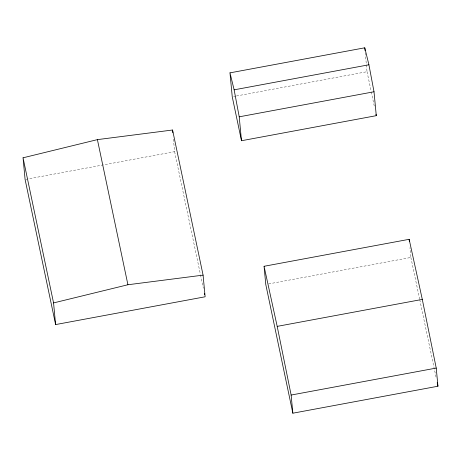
<?xml version="1.0" encoding="UTF-8"?>
<svg xmlns="http://www.w3.org/2000/svg" width="461" height="461" viewBox="0 0 461 461"><rect width="100%" height="100%" fill="white"/><g stroke="black" fill="none" stroke-linecap="round" stroke-linejoin="round"><path stroke-width="0.35" stroke-dasharray="2.31 1.73" d="M233.652 96.499L235.767 96.107M236.476 95.974L367.031 71.703L365.239 52.721M25.804 179.329L174.615 151.669L173.296 137.695M268.607 283.913L410.872 257.469L409.95 247.69M410.872 257.469L419.602 298.982M419.752 299.685L436.175 377.784M367.031 71.703L371.14 91.243M371.289 91.946L374.516 107.298M174.615 151.669L200.391 274.243M200.541 274.946L203.353 288.332"/><path stroke-width="0.69" d="M23.05 157.806L97.404 139.625L172.57 130.008L203.082 275.131L205.133 296.786L55.614 324.579L25.096 179.462L23.05 157.806L53.568 302.923L55.614 324.579M53.568 302.923L127.922 284.748L203.082 275.131M229.981 72.855L364.772 47.8L368.921 64.782L374.015 91.768L376.28 115.671L241.489 140.732L232.24 96.758L229.981 72.855L234.13 89.837L239.224 116.823L241.489 140.732M234.13 89.837L368.921 64.782M239.224 116.823L374.015 91.768M264.061 266.285L409.155 239.311L422.293 299.408L436.233 368.074L437.95 386.226L292.85 413.2L265.772 284.437L264.061 266.285L277.194 326.376L291.133 395.048L292.85 413.2M277.194 326.376L422.293 299.408M291.133 395.048L436.233 368.074M437.212 382.711L437.95 386.226M375.986 114.276L376.28 115.671M204.39 293.259L204.69 294.671M97.404 139.625L127.922 284.748M409.155 239.311L409.356 241.408M364.772 47.8L365.037 50.612M172.57 130.008L172.835 132.803"/></g></svg>
